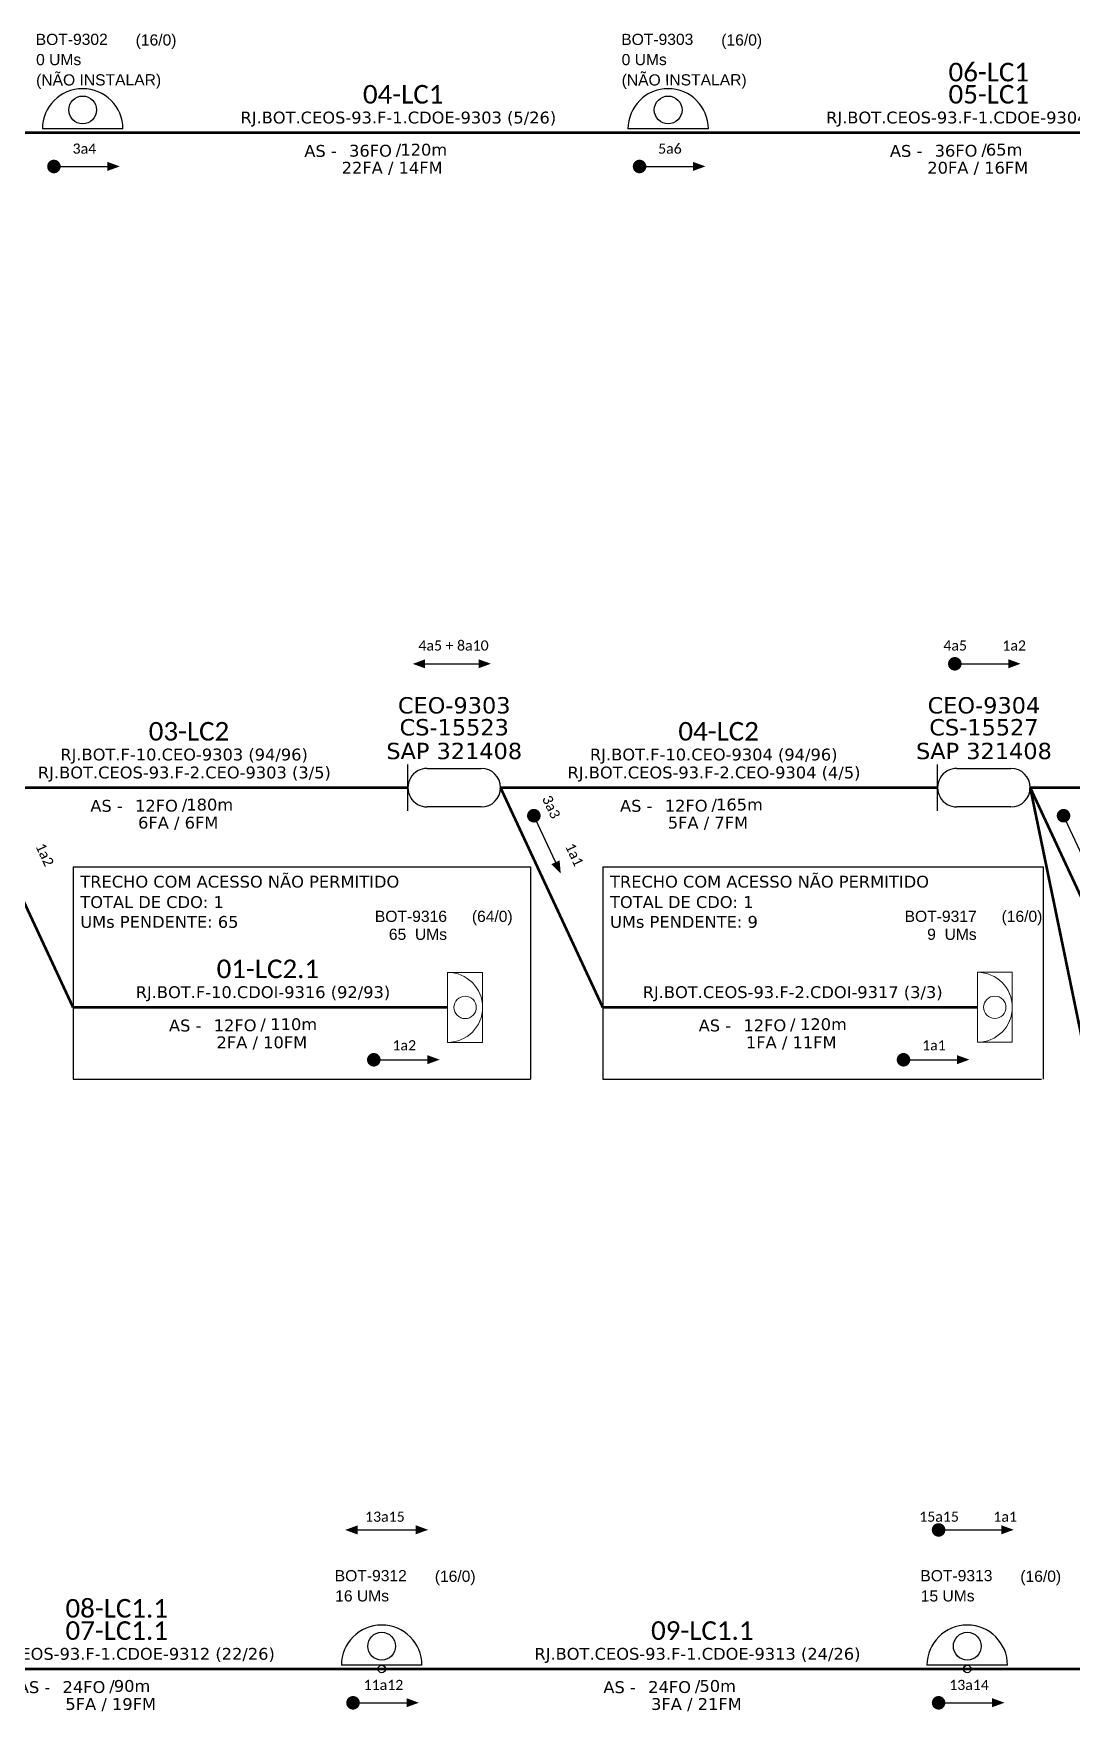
# Model space of a CAD drawing. Header units: millimetres. Extents: x 7019 to 7626, y -372 to 152.
# Drawn here: x 7248.5 to 7401.9, y -335.3 to -87.5 of the extents above; entities that cross this region are included whole.
import ezdxf
from ezdxf.enums import TextEntityAlignment as Align

# ---------------------------------------------------------------- set-up
doc = ezdxf.new("R2010")
doc.units = ezdxf.units.MM
for name, color, linetype, lineweight in [("20.0-LEGENDA DOS CDO'S", 1, 'Continuous', 0), ('20.1-CDO_INTERIOR', 1, 'Continuous', 0), ('20.2-CDO_POSTE', 1, 'Continuous', 5), ('40.1-ETIQUETAS', 1, 'Continuous', 20)]:
    doc.layers.add(name, color=color, linetype=linetype, lineweight=lineweight)
for name, color, linetype in [('20.4-CEOS', 1, 'Continuous'), ('CABO OPTICO EXISTENTE', 5, 'Continuous'), ('CAP a instalar', 1, 'Continuous'), ('CD de instalação futura', 8, 'Continuous'), ('label_cabos', 7, 'Continuous'), ('SETA', 7, 'Continuous')]:
    doc.layers.add(name, color=color, linetype=linetype)
doc.styles.add('ARIAL', font='arial.ttf')
doc.styles.add('siredit', font='verdana.ttf')
doc.linetypes.add('FENCELINE1', pattern='A,0.25,-0.1,[133,ltypeshp.shx,S=0.1,R=0,X=-0.1,Y=0],-0.1,1', length=1.45)

# ---------------------------------------------------------------- blocks, each defined once
blk = doc.blocks.new('CDOE-TEXTO PADRÃO')
at = {"layer": "20.0-LEGENDA DOS CDO'S", "color": 0, "style": 'ARIAL'}
for tag, p in [('CDO_N', (0.49, 7.39)), ('CORDOALHA', (0.5, 4.33)), ('SAP', (0.51, 1.67)), ('SPLITER_1', (0.59, -0.91)), ('SPLITER_2', (0.6, -3.55)), ('(XX-XX_F)S', (0.54, -8.29)), ('(XX-XX_L)S', (0.55, -10.83)), ('UMS', (0.55, -13.15))]:
    blk.add_attdef(tag, p, '', height=1.7, rotation=0.118, dxfattribs=at)
blk.add_attdef('FIBRAS_UTILIZADAS', text='', height=1.7, rotation=0.118, dxfattribs=at).set_placement((19.77, 7.43), align=Align.CENTER)
blk = doc.blocks.new('ETIQUETA_RS5F')
at = {"layer": '40.1-ETIQUETAS', "color": 0, "style": 'siredit'}
blk.add_text('/', height=1.5, dxfattribs=at).set_placement((1.55, -1.95), align=Align.MIDDLE_RIGHT)
for tag, p in [('ETIQUETA_R_PRIMARIA', (1.18, 4.1)), ('ETIQUETA_R_SECUNDARIA', (1.18, 2.1)), ('F_ATIVAS/F_MORTAS', (1.11, -4.24))]:
    blk.add_attdef(tag, text='', height=1.5, dxfattribs=at).set_placement(p, align=Align.MIDDLE_CENTER)
for tag, p in [('TIPO_CABO', (-6.62, -2.12)), ('CAP_CABO', (0.37, -2.09))]:
    blk.add_attdef(tag, text='', height=1.5, dxfattribs=at).set_placement(p, align=Align.MIDDLE_RIGHT)
blk.add_attdef('METROS', text='', height=1.5, dxfattribs=at).set_placement((2.11, -1.95), align=Align.MIDDLE_LEFT)
for tag, p in [('FUSÃO_1', (0.82, -8.39)), ('FUSÃO_2', (0.82, -10.6)), ('FUSÃO_3', (0.82, -12.93)), ('FUSÃO_4', (0.82, -15.14)), ('FUSÃO_5', (0.82, -17.16))]:
    blk.add_attdef(tag, text='', height=1.5, dxfattribs=at).set_placement(p, align=Align.CENTER)
blk = doc.blocks.new('CDOE POSTE_')
at = {"color": 1}
blk.add_line((12.92, -5.49), (-2.38, -5.49), dxfattribs=at)
for centre, radius in [((5.27, -1.86), 2.64), ((5.27, -6.2), 0.708)]:
    blk.add_circle(centre, radius, dxfattribs=at)
blk.add_arc((5.27, -5.49), 7.65, 0, 180, dxfattribs=at)
blk = doc.blocks.new('CDOI_INT')
at = {"layer": '20.1-CDO_INTERIOR', "color": 0, "lineweight": 18}
blk.add_lwpolyline([(4.25, -4.25), (4.25, 4.25), (0, 4.25), (0, -4.25)], close=True, dxfattribs=at)
blk.add_circle((2.12, 0), 1.36, dxfattribs=at)
blk.add_arc((0, 0), 4.25, 270, 90, dxfattribs=at)
at = {"layer": "20.0-LEGENDA DOS CDO'S", "color": 0, "style": 'ARIAL'}
for tag, p in [('CDO_N', (-0.08, 10.38)), ('SPLITER_1', (21.18, 10.38)), ('SURVEY', (-0.08, 8.2)), ('SPLITER_2', (21.19, 8.68)), ('SAP', (-0.08, 6.23)), ('1:XX', (5.94, -2.22)), ('UMS', (5.94, -4.24))]:
    blk.add_attdef(tag, p, '', height=1.36, dxfattribs=at)
blk.add_attdef('FIBRAS_UTILIZADAS', text='', height=1.36, dxfattribs=at).set_placement((15.34, 10.38), align=Align.CENTER)
blk = doc.blocks.new('CEO')
at = {"layer": 'CAP a instalar', "linetype": 'Continuous'}
for p, q in [((34376.45, 58706.74), (34376.45, 58714.31)), ((34379.59, 58713.67), (34388.39, 58713.67)), ((34388.39, 58707.39), (34379.59, 58707.39))]:
    blk.add_line(p, q, dxfattribs=at)
for centre, start_param, end_param in [((34379.59, 58710.53), 6.283185, 9.424778), ((34388.39, 58710.53), 3.141593, 6.283185)]:
    blk.add_ellipse(centre, major_axis=(0, 3.14), ratio=1, start_param=start_param, end_param=end_param, dxfattribs=at)
at = {"layer": '20.4-CEOS', "color": 7, "style": 'siredit'}
for tag, p in [('CEO-2701', (34383.99, 58725.26)), ('CSPROJ.', (34383.99, 58721.69)), ('SAP321406', (34383.99, 58717.83))]:
    blk.add_attdef(tag, text='', height=2.66, rotation=0.0129, dxfattribs=at).set_placement(p, align=Align.TOP_CENTER)

msp = doc.modelspace()

# ---------------------------------------------------------------- linework, layer by layer
at = {"color": 8}
for p, q in [((7261.73, -101.62), (7249.84, -101.62)), ((7348.25, -101.62), (7336.35, -101.62))]:
    msp.add_line(p, q, dxfattribs=at)
for points, const_width in [([(7251.05, -107.16, 1), (7252.05, -107.16, 1)], 1), ([(7337.57, -107.16, 1), (7338.57, -107.16, 1)], 1), ([(7384.15, -180.61, 1), (7385.15, -180.61, 1)], 0.999), ([(7322.24, -202.59, 1), (7322.67, -203.5, 1)], 1), ([(7400.5, -202.59, 1), (7400.92, -203.5, 1)], 1), ([(7298.31, -239.09, 1), (7299.31, -239.09, 1)], 1), ([(7376.57, -239.09, 1), (7377.57, -239.09, 1)], 1), ([(7381.75, -308.53, 1), (7382.75, -308.53, 1)], 1), ([(7295.24, -334.06, 1), (7296.24, -334.06, 1)], 1), ([(7381.75, -334.06, 1), (7382.75, -334.06, 1)], 1)]:
    msp.add_lwpolyline(points, format="xyb", close=True, dxfattribs=dict(const_width=const_width))
at = {"color": 3}
for points in [[(7254.38, -210.6), (7254.38, -241.93)], [(7254.38, -210.6), (7321.98, -210.6), (7321.98, -241.93)], [(7332.63, -210.6), (7332.63, -241.93)], [(7332.63, -210.6), (7397.69, -210.6), (7397.69, -241.93)], [(7254.38, -241.93), (7321.98, -241.93)], [(7332.63, -241.93), (7397.46, -241.93)]]:
    msp.add_lwpolyline(points, dxfattribs=at)
at = {"color": 8}
for centre in [(7255.79, -101.62), (7342.3, -101.62)]:
    msp.add_arc(centre, 5.95, 0, 180, dxfattribs=at)
at = {"layer": 'CAP a instalar', "linetype": 'FENCELINE1', "ltscale": 6, "const_width": 0.4}
for points in [[(7169.27, -102.17), (7255.79, -102.17)], [(7255.79, -102.17), (7342.3, -102.17)], [(7342.3, -102.17), (7428.82, -102.17)], [(7239.27, -198.9), (7254.38, -231.35)], [(7239.27, -198.9), (7303.84, -198.9)], [(7317.53, -198.9), (7382.1, -198.9)], [(7395.79, -198.9), (7410.89, -231.34)], [(7213.46, -329.07), (7299.98, -329.07)], [(7299.98, -329.07), (7386.49, -329.07)], [(7386.49, -329.07), (7473.01, -329.07)]]:
    msp.add_lwpolyline(points, dxfattribs=at)
at = {"layer": 'CAP a instalar', "color": 8, "linetype": 'FENCELINE1', "ltscale": 6, "const_width": 0.4}
for points in [[(7317.53, -198.9), (7332.63, -231.34)], [(7395.79, -198.9), (7466.23, -198.9)], [(7332.63, -231.34), (7387.97, -231.34)]]:
    msp.add_lwpolyline(points, dxfattribs=at)
at = {"layer": 'CAP a instalar', "color": 1, "linetype": 'FENCELINE1', "ltscale": 6, "const_width": 0.4}
for points in [[(7395.79, -198.9), (7409.08, -263.39)], [(7254.38, -231.35), (7309.72, -231.35)]]:
    msp.add_lwpolyline(points, dxfattribs=at)
at = {"layer": 'CD de instalação futura', "color": 8}
for centre in [(7255.79, -98.8), (7342.3, -98.8)]:
    msp.add_circle(centre, 2.05, dxfattribs=at)
at = {"layer": 'SETA'}
for points in [[(7251.55, -107.16), (7260.15, -107.16)], [(7338.07, -107.16), (7346.66, -107.16)], [(7306.39, -180.62), (7314.98, -180.62)], [(7384.65, -180.61), (7393.23, -180.61)], [(7322.32, -202.75), (7325.93, -210.55)], [(7400.58, -202.75), (7404.19, -210.55)], [(7298.81, -239.09), (7307.41, -239.09)], [(7377.07, -239.09), (7385.67, -239.09)], [(7296.41, -308.53), (7305.01, -308.53)], [(7382.93, -308.53), (7391.53, -308.53)], [(7295.74, -334.06), (7304.34, -334.06)], [(7382.25, -334.06), (7390.85, -334.06)]]:
    msp.add_lwpolyline(points, dxfattribs=at)
for points in [[(7259.46, -106.48), (7261.29, -107.15), (7259.46, -107.81)], [(7345.97, -106.48), (7347.81, -107.15), (7345.97, -107.81)], [(7306.39, -181.28), (7304.56, -180.62), (7306.39, -179.95)], [(7314.29, -179.94), (7316.12, -180.6), (7314.29, -181.27)], [(7392.55, -179.93), (7394.37, -180.6), (7392.55, -181.27)], [(7326.26, -209.64), (7326.43, -211.58), (7325.05, -210.2)], [(7306.72, -238.41), (7308.55, -239.07), (7306.72, -239.74)], [(7384.98, -238.41), (7386.81, -239.07), (7384.98, -239.74)], [(7296.41, -309.2), (7294.58, -308.53), (7296.41, -307.86)], [(7305.01, -307.84), (7306.84, -308.51), (7305.01, -309.17)], [(7391.53, -307.84), (7393.36, -308.51), (7391.53, -309.17)], [(7303.65, -333.38), (7305.48, -334.05), (7303.65, -334.71)], [(7390.16, -333.38), (7391.99, -334.05), (7390.16, -334.71)]]:
    msp.add_solid(points, dxfattribs=at)

# ---------------------------------------------------------------- block references
at = {"layer": '20.2-CDO_POSTE', "color": 8}
ref = msp.add_blockref('CDOE-TEXTO PADRÃO', (7255.95, -100.29), dxfattribs=dict(at, xscale=0.972000002861023, yscale=0.972000002861023, zscale=0.972000002861023))
ref.add_attrib('CDO_N', 'BOT-9302', (7248.86, -89.22), dxfattribs={"layer": "20.0-LEGENDA DOS CDO'S", "color": 0, "height": 1.652, "rotation": 0.118, "style": 'ARIAL'})
ref.add_attrib('CORDOALHA', '0 UMs', (7248.92, -92.2), dxfattribs={"layer": "20.0-LEGENDA DOS CDO'S", "color": 0, "height": 1.652, "rotation": 0.118, "style": 'ARIAL'})
ref.add_attrib('SAP', '(NÃO INSTALAR)', (7248.92, -95.21), dxfattribs={"layer": "20.0-LEGENDA DOS CDO'S", "color": 0, "height": 1.6523, "rotation": 0.118, "style": 'ARIAL'})
ref.add_attrib('FIBRAS_UTILIZADAS', '       (16/0)', dxfattribs={"layer": "20.0-LEGENDA DOS CDO'S", "color": 0, "height": 1.6523, "rotation": 0.118, "style": 'ARIAL'}).set_placement((7264.4, -89.3), align=Align.CENTER)
ref = msp.add_blockref('CDOE-TEXTO PADRÃO', (7342.46, -100.29), dxfattribs=dict(at, xscale=0.972000002861023, yscale=0.972000002861023, zscale=0.972000002861023))
ref.add_attrib('CDO_N', 'BOT-9303', (7335.37, -89.22), dxfattribs={"layer": "20.0-LEGENDA DOS CDO'S", "color": 0, "height": 1.652, "rotation": 0.118, "style": 'ARIAL'})
ref.add_attrib('CORDOALHA', '0 UMs', (7335.43, -92.2), dxfattribs={"layer": "20.0-LEGENDA DOS CDO'S", "color": 0, "height": 1.652, "rotation": 0.118, "style": 'ARIAL'})
ref.add_attrib('SAP', '(NÃO INSTALAR)', (7335.43, -95.21), dxfattribs={"layer": "20.0-LEGENDA DOS CDO'S", "color": 0, "height": 1.6523, "rotation": 0.118, "style": 'ARIAL'})
ref.add_attrib('FIBRAS_UTILIZADAS', '       (16/0)', dxfattribs={"layer": "20.0-LEGENDA DOS CDO'S", "color": 0, "height": 1.6523, "rotation": 0.118, "style": 'ARIAL'}).set_placement((7350.92, -89.3), align=Align.CENTER)
at = {"layer": '20.2-CDO_POSTE'}
ref = msp.add_blockref('CDOE-TEXTO PADRÃO', (7300.14, -327.19), dxfattribs=dict(at, xscale=0.972000002861023, yscale=0.972000002861023, zscale=0.972000002861023))
ref.add_attrib('CDO_N', 'BOT-9312', (7293.04, -316.12), dxfattribs={"layer": "20.0-LEGENDA DOS CDO'S", "color": 0, "height": 1.652, "rotation": 0.118, "style": 'ARIAL'})
ref.add_attrib('CORDOALHA', '16 UMs', (7293.11, -319.1), dxfattribs={"layer": "20.0-LEGENDA DOS CDO'S", "color": 0, "height": 1.652, "rotation": 0.118, "style": 'ARIAL'})
ref.add_attrib('FIBRAS_UTILIZADAS', '       (16/0)', dxfattribs={"layer": "20.0-LEGENDA DOS CDO'S", "color": 0, "height": 1.6523, "rotation": 0.118, "style": 'ARIAL'}).set_placement((7308.59, -316.2), align=Align.CENTER)
ref = msp.add_blockref('CDOE-TEXTO PADRÃO', (7386.65, -327.19), dxfattribs=dict(at, xscale=0.972000002861023, yscale=0.972000002861023, zscale=0.972000002861023))
ref.add_attrib('CDO_N', 'BOT-9313', (7379.56, -316.12), dxfattribs={"layer": "20.0-LEGENDA DOS CDO'S", "color": 0, "height": 1.652, "rotation": 0.118, "style": 'ARIAL'})
ref.add_attrib('CORDOALHA', '15 UMs', (7379.62, -319.1), dxfattribs={"layer": "20.0-LEGENDA DOS CDO'S", "color": 0, "height": 1.652, "rotation": 0.118, "style": 'ARIAL'})
ref.add_attrib('FIBRAS_UTILIZADAS', '       (16/0)', dxfattribs={"layer": "20.0-LEGENDA DOS CDO'S", "color": 0, "height": 1.6523, "rotation": 0.118, "style": 'ARIAL'}).set_placement((7395.1, -316.2), align=Align.CENTER)
at = {"layer": 'CAP a instalar', "linetype": 'FENCELINE1', "ltscale": 7}
ref = msp.add_blockref('ETIQUETA_RS5F', (7301.05, -102.39), dxfattribs=dict(at, xscale=1.166399984999771, yscale=1.166399984999771, zscale=1.166399984999771))
ref.add_attrib('ETIQUETA_R_SECUNDARIA', 'RJ.BOT.CEOS-93.F-1.CDOE-9303 (5/26)', dxfattribs={"layer": '40.1-ETIQUETAS', "color": 0, "height": 1.7496, "style": 'siredit'}).set_placement((7302.43, -99.93), align=Align.MIDDLE_CENTER)
ref.add_attrib('TIPO_CABO', 'AS -', dxfattribs={"layer": '40.1-ETIQUETAS', "color": 0, "height": 1.75, "style": 'siredit'}).set_placement((7293.34, -104.86), align=Align.MIDDLE_RIGHT)
ref.add_attrib('CAP_CABO', '36FO', dxfattribs={"layer": '40.1-ETIQUETAS', "color": 0, "height": 1.75, "style": 'siredit'}).set_placement((7301.48, -104.83), align=Align.MIDDLE_RIGHT)
ref.add_attrib('METROS', '120m', dxfattribs={"layer": '40.1-ETIQUETAS', "color": 0, "height": 1.75, "style": 'siredit'}).set_placement((7302.73, -104.67), align=Align.MIDDLE_LEFT)
ref.add_attrib('F_ATIVAS/F_MORTAS', '22FA / 14FM', dxfattribs={"layer": '40.1-ETIQUETAS', "color": 0, "height": 1.7496, "style": 'siredit'}).set_placement((7301.52, -107.34), align=Align.MIDDLE_CENTER)
ref = msp.add_blockref('ETIQUETA_RS5F', (7387.57, -102.39), dxfattribs=dict(at, xscale=1.166399984999771, yscale=1.166399984999771, zscale=1.166399984999771))
ref.add_attrib('ETIQUETA_R_SECUNDARIA', 'RJ.BOT.CEOS-93.F-1.CDOE-9304 (7/26)', dxfattribs={"layer": '40.1-ETIQUETAS', "color": 0, "height": 1.7496, "style": 'siredit'}).set_placement((7388.95, -99.93), align=Align.MIDDLE_CENTER)
ref.add_attrib('TIPO_CABO', 'AS -', dxfattribs={"layer": '40.1-ETIQUETAS', "color": 0, "height": 1.75, "style": 'siredit'}).set_placement((7379.85, -104.86), align=Align.MIDDLE_RIGHT)
ref.add_attrib('CAP_CABO', '36FO', dxfattribs={"layer": '40.1-ETIQUETAS', "color": 0, "height": 1.75, "style": 'siredit'}).set_placement((7387.99, -104.83), align=Align.MIDDLE_RIGHT)
ref.add_attrib('METROS', '65m', dxfattribs={"layer": '40.1-ETIQUETAS', "color": 0, "height": 1.75, "style": 'siredit'}).set_placement((7389.24, -104.67), align=Align.MIDDLE_LEFT)
ref.add_attrib('F_ATIVAS/F_MORTAS', '20FA / 16FM', dxfattribs={"layer": '40.1-ETIQUETAS', "color": 0, "height": 1.7496, "style": 'siredit'}).set_placement((7388.04, -107.34), align=Align.MIDDLE_CENTER)
at = {"layer": 'CAP a instalar', "color": 1, "linetype": 'FENCELINE1', "xscale": 0.9077475237572799, "yscale": 0.9077475237572799, "zscale": 0.9077475237572799}
for p, values in [((-23901.29, -53493.24), {'SAP321406': 'SAP 321408', 'CSPROJ.': 'CS-15523', 'CEO-2701': 'CEO-9303'}), ((-23823.03, -53493.24), {'SAP321406': 'SAP 321408', 'CSPROJ.': 'CS-15527', 'CEO-2701': 'CEO-9304'})]:
    msp.add_blockref('CEO', p, dxfattribs=at).add_auto_attribs(values)
at = {"layer": 'CAP a instalar', "linetype": 'FENCELINE1', "ltscale": 7}
ref = msp.add_blockref('ETIQUETA_RS5F', (7269.44, -199.12), dxfattribs=dict(at, xscale=1.166399984999771, yscale=1.166399984999771, zscale=1.166399984999771))
ref.add_attrib('ETIQUETA_R_PRIMARIA', 'RJ.BOT.F-10.CEO-9303 (94/96)', dxfattribs={"layer": '40.1-ETIQUETAS', "color": 0, "height": 1.7496, "style": 'siredit'}).set_placement((7270.78, -194.01), align=Align.MIDDLE_CENTER)
ref.add_attrib('ETIQUETA_R_SECUNDARIA', 'RJ.BOT.CEOS-93.F-2.CEO-9303 (3/5)', dxfattribs={"layer": '40.1-ETIQUETAS', "color": 0, "height": 1.7496, "style": 'siredit'}).set_placement((7270.82, -196.66), align=Align.MIDDLE_CENTER)
ref.add_attrib('TIPO_CABO', 'AS -', dxfattribs={"layer": '40.1-ETIQUETAS', "color": 0, "height": 1.75, "style": 'siredit'}).set_placement((7261.72, -201.58), align=Align.MIDDLE_RIGHT)
ref.add_attrib('CAP_CABO', '12FO', dxfattribs={"layer": '40.1-ETIQUETAS', "color": 0, "height": 1.75, "style": 'siredit'}).set_placement((7269.86, -201.56), align=Align.MIDDLE_RIGHT)
ref.add_attrib('METROS', '180m', dxfattribs={"layer": '40.1-ETIQUETAS', "color": 0, "height": 1.75, "style": 'siredit'}).set_placement((7271.11, -201.4), align=Align.MIDDLE_LEFT)
ref.add_attrib('F_ATIVAS/F_MORTAS', '6FA / 6FM', dxfattribs={"layer": '40.1-ETIQUETAS', "color": 0, "height": 1.75, "style": 'siredit'}).set_placement((7269.91, -204.07), align=Align.MIDDLE_CENTER)
ref = msp.add_blockref('ETIQUETA_RS5F', (7347.69, -199.12), dxfattribs=dict(at, xscale=1.166399984999771, yscale=1.166399984999771, zscale=1.166399984999771))
ref.add_attrib('ETIQUETA_R_PRIMARIA', 'RJ.BOT.F-10.CEO-9304 (94/96)', dxfattribs={"layer": '40.1-ETIQUETAS', "color": 0, "height": 1.7496, "style": 'siredit'}).set_placement((7349.03, -194.01), align=Align.MIDDLE_CENTER)
ref.add_attrib('ETIQUETA_R_SECUNDARIA', 'RJ.BOT.CEOS-93.F-2.CEO-9304 (4/5)', dxfattribs={"layer": '40.1-ETIQUETAS', "color": 0, "height": 1.7496, "style": 'siredit'}).set_placement((7349.07, -196.66), align=Align.MIDDLE_CENTER)
ref.add_attrib('TIPO_CABO', 'AS -', dxfattribs={"layer": '40.1-ETIQUETAS', "color": 0, "height": 1.75, "style": 'siredit'}).set_placement((7339.98, -201.58), align=Align.MIDDLE_RIGHT)
ref.add_attrib('CAP_CABO', '12FO', dxfattribs={"layer": '40.1-ETIQUETAS', "color": 0, "height": 1.75, "style": 'siredit'}).set_placement((7348.12, -201.56), align=Align.MIDDLE_RIGHT)
ref.add_attrib('METROS', '165m', dxfattribs={"layer": '40.1-ETIQUETAS', "color": 0, "height": 1.75, "style": 'siredit'}).set_placement((7349.37, -201.39), align=Align.MIDDLE_LEFT)
ref.add_attrib('F_ATIVAS/F_MORTAS', '5FA / 7FM', dxfattribs={"layer": '40.1-ETIQUETAS', "color": 0, "height": 1.75, "style": 'siredit'}).set_placement((7348.17, -204.07), align=Align.MIDDLE_CENTER)
at = {"layer": 'CAP a instalar', "color": 1, "linetype": 'FENCELINE1', "ltscale": 7}
ref = msp.add_blockref('ETIQUETA_RS5F', (7281.05, -231.56), dxfattribs=dict(at, xscale=1.166399984998861, yscale=1.166399984998861, zscale=1.166399984998861))
ref.add_attrib('ETIQUETA_R_SECUNDARIA', 'RJ.BOT.F-10.CDOI-9316 (92/93)', dxfattribs={"layer": 'CABO OPTICO EXISTENTE', "color": 0, "height": 1.7496, "style": 'siredit'}).set_placement((7282.43, -229.1), align=Align.MIDDLE_CENTER)
ref.add_attrib('TIPO_CABO', 'AS -', dxfattribs={"layer": '40.1-ETIQUETAS', "color": 0, "height": 1.75, "style": 'siredit'}).set_placement((7273.34, -234.03), align=Align.MIDDLE_RIGHT)
ref.add_attrib('CAP_CABO', '12FO', dxfattribs={"layer": '40.1-ETIQUETAS', "color": 0, "height": 1.75, "style": 'siredit'}).set_placement((7281.48, -234), align=Align.MIDDLE_RIGHT)
ref.add_attrib('METROS', '110m', dxfattribs={"layer": '40.1-ETIQUETAS', "color": 0, "height": 1.75, "style": 'siredit'}).set_placement((7283.52, -233.84), align=Align.MIDDLE_LEFT)
ref.add_attrib('F_ATIVAS/F_MORTAS', '2FA / 10FM', dxfattribs={"layer": '40.1-ETIQUETAS', "color": 0, "height": 1.75, "style": 'siredit'}).set_placement((7282.27, -236.51), align=Align.MIDDLE_CENTER)
at = {"layer": 'CAP a instalar', "color": 8, "linetype": 'FENCELINE1', "ltscale": 7}
ref = msp.add_blockref('ETIQUETA_RS5F', (7359.31, -231.56), dxfattribs=dict(at, xscale=1.166399984998861, yscale=1.166399984998861, zscale=1.166399984998861))
ref.add_attrib('ETIQUETA_R_SECUNDARIA', 'RJ.BOT.CEOS-93.F-2.CDOI-9317 (3/3)', dxfattribs={"layer": 'CABO OPTICO EXISTENTE', "color": 0, "height": 1.7496, "style": 'siredit'}).set_placement((7360.69, -229.1), align=Align.MIDDLE_CENTER)
ref.add_attrib('TIPO_CABO', 'AS -', dxfattribs={"layer": '40.1-ETIQUETAS', "color": 0, "height": 1.75, "style": 'siredit'}).set_placement((7351.6, -234.02), align=Align.MIDDLE_RIGHT)
ref.add_attrib('CAP_CABO', '12FO', dxfattribs={"layer": '40.1-ETIQUETAS', "color": 0, "height": 1.75, "style": 'siredit'}).set_placement((7359.74, -234), align=Align.MIDDLE_RIGHT)
ref.add_attrib('METROS', '120m', dxfattribs={"layer": '40.1-ETIQUETAS', "color": 0, "height": 1.75, "style": 'siredit'}).set_placement((7361.78, -233.84), align=Align.MIDDLE_LEFT)
ref.add_attrib('F_ATIVAS/F_MORTAS', '1FA / 11FM', dxfattribs={"layer": '40.1-ETIQUETAS', "color": 0, "height": 1.75, "style": 'siredit'}).set_placement((7360.48, -236.51), align=Align.MIDDLE_CENTER)
at = {"layer": 'CAP a instalar', "linetype": 'FENCELINE1', "ltscale": 7}
ref = msp.add_blockref('ETIQUETA_RS5F', (7258.72, -329.29), dxfattribs=dict(at, xscale=1.166399984999771, yscale=1.166399984999771, zscale=1.166399984999771))
ref.add_attrib('ETIQUETA_R_SECUNDARIA', 'RJ.BOT.CEOS-93.F-1.CDOE-9312 (22/26)', dxfattribs={"layer": '40.1-ETIQUETAS', "color": 0, "height": 1.7496, "style": 'siredit'}).set_placement((7260.1, -326.83), align=Align.MIDDLE_CENTER)
ref.add_attrib('TIPO_CABO', 'AS -', dxfattribs={"layer": '40.1-ETIQUETAS', "color": 0, "height": 1.75, "style": 'siredit'}).set_placement((7251.01, -331.75), align=Align.MIDDLE_RIGHT)
ref.add_attrib('CAP_CABO', '24FO', dxfattribs={"layer": '40.1-ETIQUETAS', "color": 0, "height": 1.75, "style": 'siredit'}).set_placement((7259.15, -331.73), align=Align.MIDDLE_RIGHT)
ref.add_attrib('METROS', '90m', dxfattribs={"layer": '40.1-ETIQUETAS', "color": 0, "height": 1.75, "style": 'siredit'}).set_placement((7260.4, -331.57), align=Align.MIDDLE_LEFT)
ref.add_attrib('F_ATIVAS/F_MORTAS', '5FA / 19FM', dxfattribs={"layer": '40.1-ETIQUETAS', "color": 0, "height": 1.75, "style": 'siredit'}).set_placement((7259.94, -334.24), align=Align.MIDDLE_CENTER)
ref = msp.add_blockref('ETIQUETA_RS5F', (7345.24, -329.29), dxfattribs=dict(at, xscale=1.166399984999771, yscale=1.166399984999771, zscale=1.166399984999771))
ref.add_attrib('ETIQUETA_R_SECUNDARIA', 'RJ.BOT.CEOS-93.F-1.CDOE-9313 (24/26)', dxfattribs={"layer": '40.1-ETIQUETAS', "color": 0, "height": 1.7496, "style": 'siredit'}).set_placement((7346.62, -326.83), align=Align.MIDDLE_CENTER)
ref.add_attrib('TIPO_CABO', 'AS -', dxfattribs={"layer": '40.1-ETIQUETAS', "color": 0, "height": 1.75, "style": 'siredit'}).set_placement((7337.52, -331.75), align=Align.MIDDLE_RIGHT)
ref.add_attrib('CAP_CABO', '24FO', dxfattribs={"layer": '40.1-ETIQUETAS', "color": 0, "height": 1.75, "style": 'siredit'}).set_placement((7345.67, -331.73), align=Align.MIDDLE_RIGHT)
ref.add_attrib('METROS', '50m', dxfattribs={"layer": '40.1-ETIQUETAS', "color": 0, "height": 1.75, "style": 'siredit'}).set_placement((7346.92, -331.57), align=Align.MIDDLE_LEFT)
ref.add_attrib('F_ATIVAS/F_MORTAS', '3FA / 21FM', dxfattribs={"layer": '40.1-ETIQUETAS', "color": 0, "height": 1.75, "style": 'siredit'}).set_placement((7346.47, -334.24), align=Align.MIDDLE_CENTER)
at = {"layer": 'CD de instalação futura', "color": 1, "ltscale": 11}
ref = msp.add_blockref('CDOI_INT', (7309.72, -231.35), dxfattribs=dict(at, xscale=1.21541625498503, yscale=1.21541625498503, zscale=1.21541625498503))
ref.add_attrib('CDO_N', 'BOT-9316', dxfattribs={"layer": "20.0-LEGENDA DOS CDO'S", "color": 0, "height": 1.653, "style": 'ARIAL'}).set_placement((7309.62, -218.73), align=Align.RIGHT)
ref.add_attrib('FIBRAS_UTILIZADAS', '    (64/0)', dxfattribs={"layer": "20.0-LEGENDA DOS CDO'S", "color": 0, "height": 1.65, "style": 'ARIAL'}).set_placement((7315.03, -218.73), align=Align.CENTER)
ref.add_attrib('SURVEY', '65  UMs', dxfattribs={"layer": "20.0-LEGENDA DOS CDO'S", "color": 0, "height": 1.653, "style": 'ARIAL'}).set_placement((7309.63, -221.38), align=Align.RIGHT)
at = {"layer": 'CD de instalação futura', "color": 8, "ltscale": 11}
ref = msp.add_blockref('CDOI_INT', (7387.98, -231.34), dxfattribs=dict(at, xscale=1.21541625498503, yscale=1.21541625498503, zscale=1.21541625498503))
ref.add_attrib('CDO_N', 'BOT-9317', dxfattribs={"layer": "20.0-LEGENDA DOS CDO'S", "color": 0, "height": 1.653, "style": 'ARIAL'}).set_placement((7387.88, -218.73), align=Align.RIGHT)
ref.add_attrib('FIBRAS_UTILIZADAS', '    (16/0)', dxfattribs={"layer": "20.0-LEGENDA DOS CDO'S", "color": 0, "height": 1.65, "style": 'ARIAL'}).set_placement((7393.29, -218.73), align=Align.CENTER)
ref.add_attrib('SURVEY', '9  UMs', dxfattribs={"layer": "20.0-LEGENDA DOS CDO'S", "color": 0, "height": 1.653, "style": 'ARIAL'}).set_placement((7387.88, -221.38), align=Align.RIGHT)
at = {"layer": 'label_cabos', "xscale": 0.7775999903678894, "yscale": 0.7775999903678894, "zscale": 0.7775999903678894}
for p in [(7295.88, -324.25), (7382.39, -324.25)]:
    msp.add_blockref('CDOE POSTE_', p, dxfattribs=at)

# ---------------------------------------------------------------- texts
at = {"color": 3, "style": 'siredit'}
for s, p in [('TRECHO COM ACESSO NÃO PERMITIDO', (7255.45, -213.66)), ('TRECHO COM ACESSO NÃO PERMITIDO', (7333.71, -213.66)), ('TOTAL DE CDO: 1', (7255.45, -216.67)), ('TOTAL DE CDO: 1', (7333.71, -216.67)), ('UMs PENDENTE: 65', (7255.45, -219.6)), ('UMs PENDENTE: 9', (7333.71, -219.6))]:
    msp.add_text(s, height=1.7496, dxfattribs=at).set_placement(p)
at = {"attachment_point": 5}
for s, insert, char_height, width in [('\\C3;\\fCalibri|b0|i0|c0|p34;06-LC1', (7389.67, -93.23), 2.7432, 40.9104), ('\\C3;\\fCalibri|b0|i0|c0|p34;04-LC1', (7303.15, -96.51), 2.7432, 40.9104), ('\\C3;\\fCalibri|b0|i0|c0|p34;05-LC1', (7389.67, -96.51), 2.7432, 40.9104), ('\\C7;\\fCalibri|b0|i0|c0|p34;3a4', (7256.05, -104.53), 1.5, 25.3588), ('\\C7;\\fCalibri|b0|i0|c0|p34;5a6', (7342.56, -104.53), 1.5, 25.3588), ('\\C7;\\fCalibri|b0|i0|c0|p34;4a5 + 8a10', (7310.59, -177.91), 1.4978, 25.3213), ('\\C7;\\fCalibri|b0|i0|c0|p34;4a5', (7384.7, -177.91), 1.4978, 25.3213), ('\\C7;\\fCalibri|b0|i0|c0|p34;1a2', (7393.42, -177.91), 1.4978, 25.3213), ('\\C3;\\fCalibri|b0|i0|c0|p34;03-LC2', (7271.5, -190.59), 2.7432, 40.9104), ('\\C3;\\fCalibri|b0|i0|c0|p34;04-LC2', (7349.75, -190.59), 2.7432, 40.9104), ('\\C3;\\fCalibri|b0|i0|c0|p34;01-LC2.1', (7283.16, -225.68), 2.7432, 40.9104), ('\\fCalibri|b0|i0|c0|p34;1a2', (7303.31, -236.96), 1.5, 25.3588), ('\\fCalibri|b0|i0|c0|p34;1a1', (7381.57, -236.96), 1.5, 25.3588), ('\\C7;\\fCalibri|b0|i0|c0|p34;13a15', (7300.45, -306.58), 1.5, 25.3588), ('\\C7;\\fCalibri|b0|i0|c0|p34;15a15', (7382.32, -306.58), 1.5, 25.3588), ('\\C7;\\fCalibri|b0|i0|c0|p34;1a1', (7392.09, -306.58), 1.5, 25.3588), ('\\C3;\\fCalibri|b0|i0|c0|p34;08-LC1.1', (7260.83, -320.12), 2.7432, 40.9104), ('\\C3;\\fCalibri|b0|i0|c0|p34;07-LC1.1', (7260.83, -323.41), 2.7432, 40.9104), ('\\C3;\\fCalibri|b0|i0|c0|p34;09-LC1.1', (7347.34, -323.41), 2.7432, 40.9104), ('\\C7;\\fCalibri|b0|i0|c0|p34;11a12', (7300.23, -331.43), 1.5, 25.3588), ('\\C7;\\fCalibri|b0|i0|c0|p34;13a14', (7386.75, -331.43), 1.5, 25.3588)]:
    msp.add_mtext(s, dxfattribs=dict(at, insert=insert, char_height=char_height, width=width))
at = {"char_height": 1.5, "width": 25.3588, "attachment_point": 5, "rotation": 294.8598}
for s, insert in [('\\C7;\\fCalibri|b0|i0|c0|p34;3a3', (7325.03, -201.75)), ('\\C7;\\fCalibri|b0|i0|c0|p34;1a2', (7250.2, -208.8)), ('\\C7;\\fCalibri|b0|i0|c0|p34;1a1', (7328.45, -208.8))]:
    msp.add_mtext(s, dxfattribs=dict(at, insert=insert))

doc.saveas('drawing.dxf')
